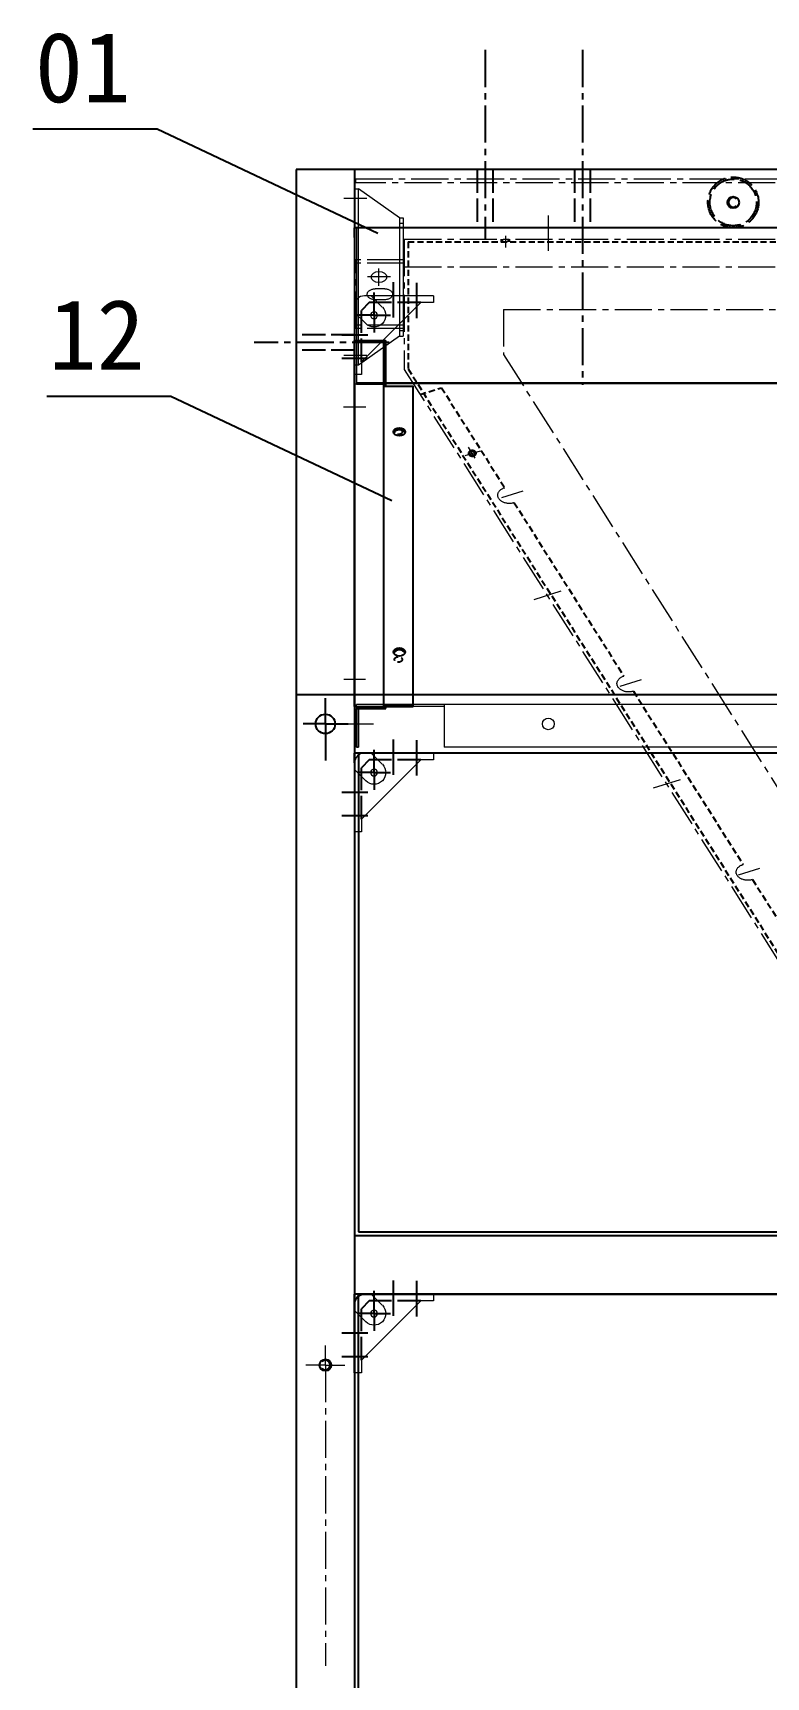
# Model space of a CAD drawing. Header units: millimetres. Extents: x -30327 to 34858, y 4015 to 75103.
# Drawn here: x -9220 to -8843, y 55952 to 56797 of the extents above; entities that cross this region are included whole.
import ezdxf

# ---------------------------------------------------------------- set-up
doc = ezdxf.new("R2010")
doc.units = ezdxf.units.MM
for name, pattern in [('ACAD_ISO02W100', [15, 12, -3]), ('CENTER2', [28.575, 19.05, -3.175, 3.175, -3.175]), ('HIDDEN2', [4.7625, 3.175, -1.5875])]:
    doc.linetypes.add(name, pattern=pattern)
doc.layers.add('cen', color=1, linetype='CENTER2', lineweight=9)
doc.layers.add('dim', color=2, linetype='Continuous', lineweight=9)
for name, color, linetype in [('green', 3, 'ACAD_ISO02W100'), ('hidden', 3, 'HIDDEN2'), ('magenta', 6, 'Continuous'), ('red', 1, 'CENTER2')]:
    doc.layers.add(name, color=color, linetype=linetype)
doc.styles.add('HZ', font='')
doc.styles.get('HZ').set_extended_font_data('SimSun')

# ---------------------------------------------------------------- blocks, each defined once
blk = doc.blocks.new('DDD')
for p, q in [((4720.74, 13553.48), (4714.99, 13547.73)), ((4720.74, 13553.48), (4714.99, 13547.73)), ((4725.73, 13519.48), (4695.23, 13549.98)), ((4725.73, 13519.48), (4695.23, 13549.98)), ((4729.23, 13545), (4723.47, 13539.24)), ((4729.23, 13545), (4723.47, 13539.24))]:
    blk.add_line(p, q)
blk.add_lwpolyline([(4688.73, 13553.48), (4724.23, 13553.48, -0.414214), (4729.23, 13548.48), (4729.23, 13512.98)], format="xyb")
blk.add_lwpolyline([(4688.73, 13553.48), (4724.23, 13553.48, -0.414214), (4729.23, 13548.48), (4729.23, 13512.98)], format="xyb")
for points in [[(4688.73, 13553.48), (4688.73, 13549.98)], [(4688.73, 13553.48), (4688.73, 13549.98)], [(4688.73, 13549.98), (4695.23, 13549.98)], [(4688.73, 13549.98), (4695.23, 13549.98)], [(4725.73, 13519.48), (4725.73, 13512.98)], [(4725.73, 13519.48), (4725.73, 13512.98)], [(4725.73, 13512.98), (4729.23, 13512.98)], [(4725.73, 13512.98), (4729.23, 13512.98)]]:
    blk.add_lwpolyline(points)
blk.add_circle((4719.23, 13543.48), 1.75)
blk.add_circle((4719.23, 13543.48), 1.75)
blk.add_arc((4719.23, 13543.48), 6, 135, 315)
blk.add_arc((4719.23, 13543.48), 6, 135, 315)
at = {"layer": 'green'}
for p, q in [((4695.23, 13549.98), (4721.73, 13549.98)), ((4695.23, 13549.98), (4721.73, 13549.98)), ((4721.73, 13549.98), (4725.73, 13545.98)), ((4721.73, 13549.98), (4725.73, 13545.98)), ((4725.73, 13519.48), (4725.73, 13545.98)), ((4725.73, 13519.48), (4725.73, 13545.98))]:
    blk.add_line(p, q, dxfattribs=at)
at = {"layer": 'red'}
for p, q in [((4697.23, 13542.02), (4697.23, 13560.21)), ((4697.23, 13542.02), (4697.23, 13560.21)), ((4709.23, 13542.32), (4709.23, 13560.51)), ((4709.23, 13542.32), (4709.23, 13560.51)), ((4719.23, 13543.48), (4719.23, 13555.15)), ((4719.23, 13543.48), (4719.23, 13555.15)), ((4719.23, 13543.48), (4710.82, 13543.48)), ((4719.23, 13543.48), (4710.82, 13543.48)), ((4719.23, 13543.48), (4727.73, 13543.5)), ((4719.23, 13543.48), (4727.73, 13543.5)), ((4719.23, 13543.48), (4719.23, 13534.6)), ((4719.23, 13543.48), (4719.23, 13534.6)), ((4735.86, 13533.48), (4722.43, 13533.48)), ((4735.86, 13533.48), (4722.43, 13533.48)), ((4735.86, 13521.48), (4722.43, 13521.48)), ((4735.86, 13521.48), (4722.43, 13521.48))]:
    blk.add_line(p, q, dxfattribs=at)
blk = doc.blocks.new('htrsdgstergs')
for p, q in [((3647.03, 65525.53), (3775.03, 65525.53)), ((3647.03, 65523.53), (3647.03, 65525.53)), ((3647.03, 65523.53), (3775.03, 65523.53)), ((3668.03, 65502.53), (3647.03, 65523.53)), ((3754.03, 65502.53), (3775.03, 65523.53)), ((3775.03, 65525.53), (3775.03, 65523.53)), ((3754.03, 65502.53), (3668.03, 65502.53)), ((3668.03, 65502.53), (3668.03, 65500.53)), ((3754.03, 65500.53), (3668.03, 65500.53)), ((3672.03, 65502.53), (3672.03, 65500.53)), ((3750.03, 65502.53), (3750.03, 65500.53)), ((3754.03, 65502.53), (3754.03, 65500.53))]:
    blk.add_line(p, q)
blk.add_circle((3711.03, 65513.03), 4)
at = {"layer": 'cen'}
for p, q in [((3654.03, 65519.17), (3654.03, 65531.09)), ((3768.03, 65519.17), (3768.03, 65531.09)), ((3704.59, 65513.03), (3717.24, 65513.03)), ((3711.03, 65507.07), (3711.03, 65518.99))]:
    blk.add_line(p, q, dxfattribs=at)
blk = doc.blocks.new('GSEFREGFSEA')
for p, q in [((-1587.42, 54556.5), (-1256.36, 55296.77)), ((-1536.42, 54545.62), (-1223.3, 55245.77)), ((-1587.42, 54461.86), (-1587.42, 54556.5)), ((-1536.42, 54512.86), (-1536.42, 54545.62)), ((-1612.42, 54526.86), (-1612.42, 54476.86)), ((-1587.42, 54526.86), (-1612.42, 54526.86)), ((-1587.42, 54524.36), (-1612.42, 54524.36)), ((-1587.42, 54461.86), (-1587.42, 54518.36)), ((-1536.42, 54512.86), (-530.42, 54512.86)), ((-1597.42, 54505.86), (-1602.42, 54505.86)), ((-1597.42, 54497.86), (-1602.42, 54497.86)), ((-1587.42, 54479.36), (-1612.42, 54479.36)), ((-1587.42, 54476.86), (-1612.42, 54476.86)), ((-1587.42, 54461.86), (-1587.42, 54481.86)), ((-1587.42, 54481.86), (-479.42, 54481.86)), ((-1587.42, 54461.86), (-479.42, 54461.86))]:
    blk.add_line(p, q)
for centre, radius, start, end in [((-1410.92, 54921.78), 6, 65.90538, 246.06331), ((-1472.16, 54784.85), 6, 65.90538, 246.06331), ((-1533.39, 54647.92), 6, 65.90538, 246.06331), ((-1602.42, 54501.86), 4, 90, 270), ((-1597.42, 54501.86), 4, 270, 90)]:
    blk.add_arc(centre, radius, start, end)
at = {"layer": 'cen'}
for p, q in [((-1404.87, 54919.1), (-1415.84, 54923.96)), ((-1445.76, 54854.77), (-1459.55, 54860.93)), ((-1465.73, 54782), (-1476.7, 54786.86)), ((-1507.07, 54717.67), (-1520.86, 54723.83)), ((-1526.59, 54644.9), (-1537.55, 54649.77)), ((-1556.07, 54619.07), (-1548.19, 54615.56)), ((-1535.42, 54459.29), (-1535.42, 54467.92))]:
    blk.add_line(p, q, dxfattribs=at)
at = {"layer": 'cen', "ltscale": 4}
blk.add_line((-1550.95, 54620.92), (-1554.44, 54613.08), dxfattribs=at)
at = {"layer": 'hidden'}
for p, q in [((-1585.42, 54556.08), (-1255.07, 55294.77)), ((-1408.47, 54927.26), (-1352.13, 55053.24)), ((-1469.71, 54790.33), (-1413.37, 54916.3)), ((-1530.94, 54653.4), (-1474.61, 54779.37)), ((-1568.33, 54569.79), (-1535.84, 54642.44)), ((-1579.29, 54574.69), (-1568.33, 54569.79)), ((-1585.42, 54463.86), (-1585.42, 54556.08)), ((-1585.42, 54463.86), (-481.42, 54463.86))]:
    blk.add_line(p, q, dxfattribs=at)
at = {"layer": 'hidden', "ltscale": 4}
for p, q in [((-1537.42, 54463.86), (-1537.42, 54461.86)), ((-1536.92, 54463.86), (-1536.92, 54461.86)), ((-1533.92, 54463.86), (-1533.92, 54461.86)), ((-1533.42, 54463.86), (-1533.42, 54461.86))]:
    blk.add_line(p, q, dxfattribs=at)
for radius in [2, 2, 1.5, 1.5]:
    blk.add_circle((-1552.48, 54617.48), radius, dxfattribs=at)
blk = doc.blocks.new('HTHERHT')
at = {"lineweight": 15}
for p, q in [((9552.16, 59447.97), (8395.16, 59447.97)), ((8395.16, 59447.97), (8395.16, 59446.23)), ((8395.16, 59446.23), (8395.16, 59368.27)), ((8395.16, 59368.27), (8395.16, 59367.93)), ((9552.16, 59368.27), (8395.16, 59368.27)), ((8409.16, 59367.93), (8395.16, 59367.93)), ((8395.16, 59367.47), (8395.16, 59367.93)), ((8409.16, 59367.47), (8395.16, 59367.47)), ((8409.16, 59367.75), (8409.16, 59367.93)), ((9538.16, 59367.75), (8409.16, 59367.75)), ((8409.16, 59202.97), (8409.16, 59367.75)), ((8395.16, 59201.97), (8395.16, 59202.97)), ((9552.16, 59202.97), (8395.16, 59202.97)), ((8440.16, 59201.97), (8395.16, 59201.97)), ((8396.16, 59180.97), (8395.16, 59180.97)), ((8395.16, 59180.97), (8396.16, 59180.97)), ((9507.16, 59180.97), (8440.16, 59180.97))]:
    blk.add_line(p, q, dxfattribs=at)
for p, q in [((8395.16, 59201.97), (8395.16, 59180.97)), ((8396.16, 59201.97), (8396.16, 59180.97)), ((8440.16, 59202.97), (8440.16, 59180.97))]:
    blk.add_line(p, q)
blk.add_circle((8493.66, 59192.97), 3)
at = {"layer": 'cen'}
for p, q in [((8493.66, 59454.21), (8493.66, 59436.09)), ((8388.49, 59192.97), (8403.83, 59192.97))]:
    blk.add_line(p, q, dxfattribs=at)
at = {"layer": 'hidden', "extrusion": (0, -0.707107, 0.707107)}
for centre in [(8416.66, 41961.93, -41961.93), (8416.66, 41879.16, -41879.16)]:
    blk.add_circle(centre, 2, dxfattribs=at)
blk = doc.blocks.new('HRTSHGSRTGH')
for p, q in [((11015.08, 58921.01), (11015.08, 59109)), ((11015.08, 59109), (11031.08, 59109)), ((11030.08, 59085.59), (11030.08, 59109)), ((11031.08, 59085.59), (11031.08, 59109)), ((11030.08, 58921.01), (11030.08, 59085.59)), ((11030.08, 59085.59), (11045.08, 59085.59)), ((11045.08, 58921.01), (11045.08, 59085.59)), ((11015.08, 58921.01), (11045.08, 58921.01)), ((11015.08, 58921.01), (11030.08, 58921.01)), ((11015.08, 58921.01), (11015.08, 58900.01)), ((11030.08, 58921.72), (11045.08, 58921.72)), ((11031.08, 58920.01), (11031.08, 58921.01)), ((11016.08, 58920.01), (11031.08, 58920.01)), ((11016.08, 58920.01), (11016.08, 58900.01))]:
    blk.add_line(p, q)
at = {"extrusion": (0, -0.707107, 0.707107)}
for centre in [(11038.08, 41763.22, -41763.22), (11038.08, 41683.22, -41683.22)]:
    blk.add_circle(centre, 3, dxfattribs=at)
for centre in [(11038.08, 41761.72, -41763.22), (11038.08, 41681.72, -41683.22)]:
    blk.add_arc(centre, 3, 14.47751, 165.52249, dxfattribs=at)
at = {"layer": 'cen'}
for p, q in [((11009.3, 59075.01), (11020.87, 59075.01)), ((11009.52, 58935.01), (11020.65, 58935.01))]:
    blk.add_line(p, q, dxfattribs=at)
blk = doc.blocks.new('HBTRSGSER')
for p, q in [((15660.76, 59098.72), (14503.76, 59098.72)), ((14503.76, 59098.72), (14503.76, 58852.72)), ((14503.76, 58852.72), (15660.76, 58852.72))]:
    blk.add_line(p, q)
blk = doc.blocks.new('HGSTRGSER')
for p, q in [((16760.41, 59348.27), (17917.41, 59348.27)), ((16760.41, 58774.27), (16760.41, 59348.27))]:
    blk.add_line(p, q)

msp = doc.modelspace()

# ---------------------------------------------------------------- linework, layer by layer
for p, q in [((-9156.1115, 56747.4748), (-9219.8734, 56747.4748)), ((-9042.6828, 56693.8024), (-9156.1115, 56747.4748)), ((-9084.6261, 56726.8405), (-9084.6261, 55542.8405)), ((-7865.6261, 56726.8405), (-9084.6261, 56726.8405)), ((-9054.6261, 56726.8405), (-9054.6261, 55542.8405)), ((-9054.6261, 56691.8405), (-9054.6261, 56696.8405)), ((-9046.1408, 56696.8405), (-9054.6261, 56696.8405)), ((-7895.6261, 56696.8405), (-9054.6261, 56696.8405)), ((-9148.9989, 56610.0831), (-9212.7608, 56610.0831)), ((-9035.5702, 56556.4108), (-9148.9989, 56610.0831)), ((-7865.6261, 56456.8405), (-9084.6261, 56456.8405)), ((-9054.6261, 56456.8405), (-9054.6261, 56426.8405)), ((-7895.6261, 56426.8405), (-9054.6261, 56426.8405)), ((-9054.6261, 56426.8405), (-9054.6261, 56396.8405)), ((-9049.6261, 56426.8405), (-9054.6261, 56426.8405)), ((-9054.6261, 56421.8405), (-9054.6261, 56426.8405)), ((-7895.6261, 56178.8424), (-9054.6261, 56178.8424)), ((-7895.6261, 56148.8424), (-9054.6261, 56148.8424)), ((-9049.6261, 56148.8424), (-9054.6261, 56148.8424)), ((-9054.6261, 56143.8424), (-9054.6261, 56148.8424))]:
    msp.add_line(p, q)
msp.add_lwpolyline([(-9054.6261, 56108.3424), (-9054.6261, 56143.8424, -0.41421356), (-9049.6261, 56148.8424), (-9014.1261, 56148.8424)], format="xyb")
for centre, radius in [((-8860.1474, 56709.8405), 3), ((-9069.6261, 56441.8405), 5), ((-9069.6261, 56112.3463), 3)]:
    msp.add_circle(centre, radius)
for centre, start, end in [((-8860.1474, 56709.8405), 45, 315), ((-9069.6261, 56112.3463), 225, 135)]:
    msp.add_arc(centre, 2.5, start, end)
at = {"layer": 'cen'}
for q in [(-9069.6261, 56122.3463), (-9079.6261, 56112.3463), (-9059.6261, 56112.3463), (-9069.6261, 55957.8405)]:
    msp.add_line((-9069.6261, 56112.3463), q, dxfattribs=at)
msp.add_lwpolyline([(-9054.0805, 56721.9537), (-7895.5805, 56721.9537), (-7895.5805, 56719.9537), (-9054.0805, 56719.9537)], close=True, dxfattribs=at)
at = {"layer": 'green'}
for p, q in [((-8991.6261, 56726.8405), (-8991.6261, 56696.8405)), ((-8983.6261, 56726.8405), (-8983.6261, 56696.8405)), ((-8941.6261, 56726.8405), (-8941.6261, 56696.8405)), ((-8933.6261, 56726.8405), (-8933.6261, 56696.8405)), ((-9054.6261, 56641.8405), (-9084.6261, 56641.8405)), ((-9054.6261, 56633.8405), (-9084.6261, 56633.8405))]:
    msp.add_line(p, q, dxfattribs=at)
for radius in [13, 12]:
    msp.add_circle((-8860.1474, 56709.8405), radius, dxfattribs=at)
at = {"layer": 'red'}
for p, q in [((-8987.6261, 56788.1816), (-8987.6261, 56690.764)), ((-8937.6261, 56788.1816), (-8937.6261, 56616.1408)), ((-9036.8063, 56637.8405), (-9106.1986, 56637.8405)), ((-9069.6261, 56441.8405), (-9069.6261, 56455.1434)), ((-9069.6261, 56441.8405), (-9081.0744, 56441.8405)), ((-9069.6261, 56441.8405), (-9069.6261, 56423.0547)), ((-9069.6261, 56441.8405), (-9057.9099, 56441.8405))]:
    msp.add_line(p, q, dxfattribs=at)

# ---------------------------------------------------------------- block references
for name, p in [('HBTRSGSER', (-23556.3894, -2671.8829)), ('HGSTRGSER', (-25813.0392, -3199.4304))]:
    msp.add_blockref(name, p)
at = {"layer": 'cen', "extrusion": (0, 0.707107, 0.707107), "xscale": -1}
msp.add_blockref('GSEFREGFSEA', (7441.7068, -94555.9058, 40079.041), dxfattribs=at)
at = {"layer": 'dim', "extrusion": (-4.32978e-17, -0.707107, 0.707107), "rotation": 90}
msp.add_blockref('htrsdgstergs', (56470.9031, 36333.302, -40101.327), dxfattribs=at)
at = {"layer": 'dim'}
msp.add_blockref('HTHERHT', (-17448.7871, -2751.1248), dxfattribs=at)
at = {"layer": 'dim', "xscale": -1}
for p in [(-4325.396, 43108.357), (-4325.396, 42873.357), (-4325.396, 42595.3589)]:
    msp.add_blockref('DDD', p, dxfattribs=at)
at = {"layer": 'magenta', "color": 1}
msp.add_blockref('HRTSHGSRTGH', (-20069.7103, -2470.1686), dxfattribs=at)

# ---------------------------------------------------------------- texts
at = {"style": 'HZ'}
for s, p in [('01    ', (-9218.7837, 56761.2935)), ('12', (-9211.6711, 56623.9018))]:
    msp.add_text(s, height=36.11846, dxfattribs=at).set_placement(p)

doc.saveas('drawing.dxf')
